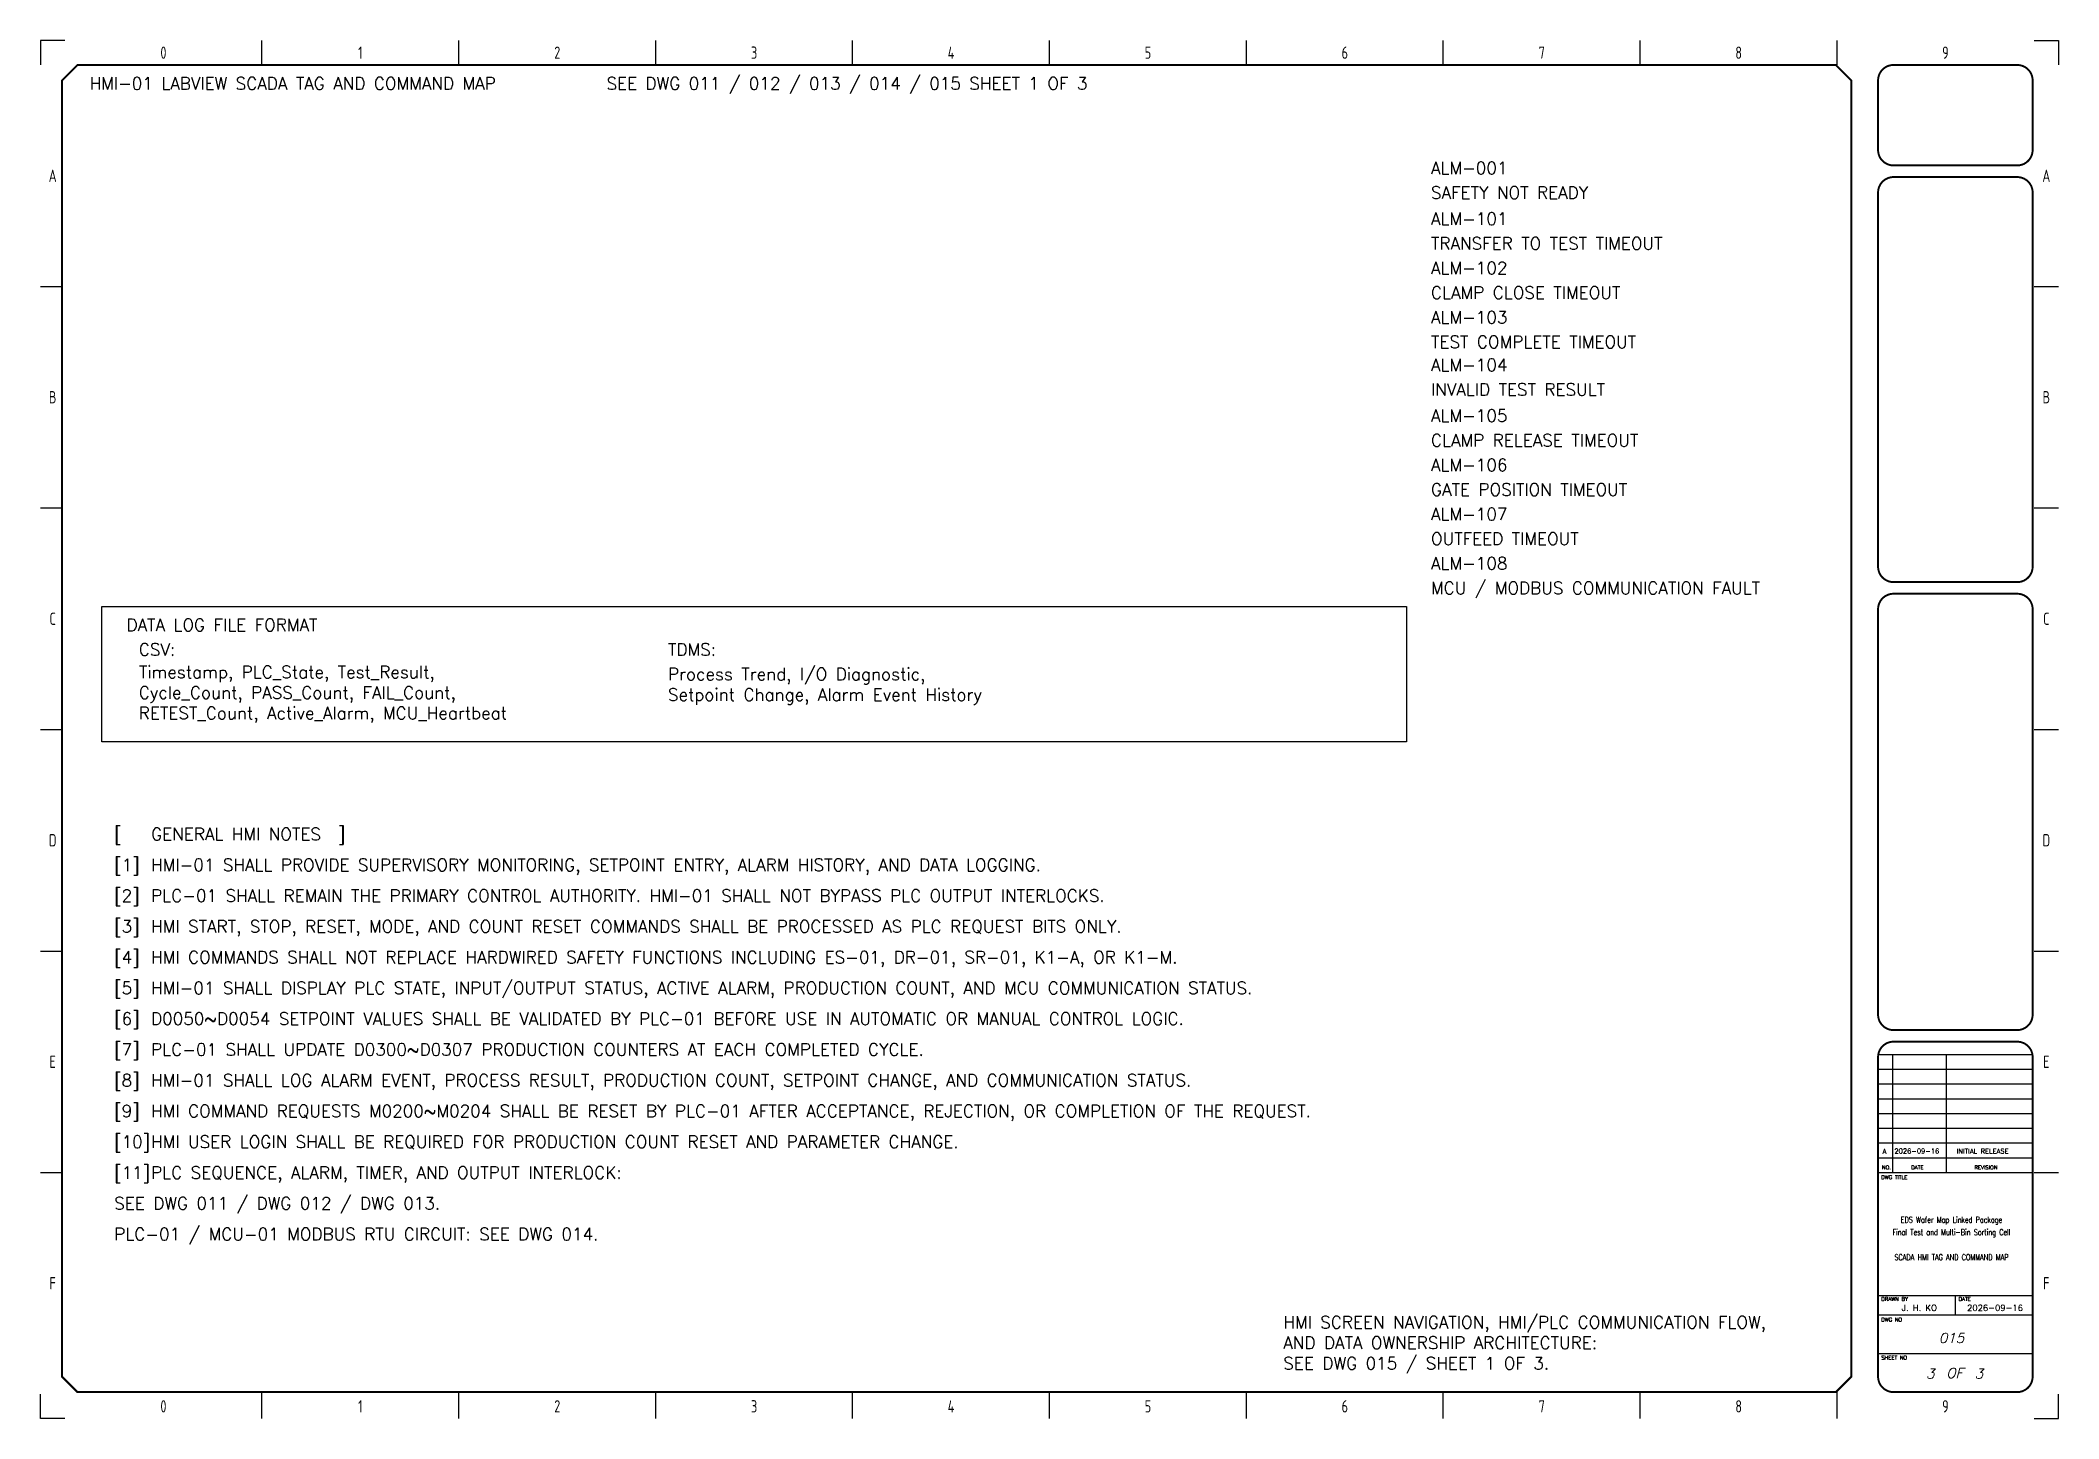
# Model space of a CAD drawing. Extents: x 5 to 415, y 5 to 285.
import ezdxf
from ezdxf.enums import TextEntityAlignment as Align

# ---------------------------------------------------------------- set-up
doc = ezdxf.new("R2010")
doc.units = 0
doc.header["$LTSCALE"] = 10
for name, color, linetype, lineweight in [('HMI-CROSSREF', 4, 'Continuous', 18), ('HMI-DEVICE', 7, 'Continuous', 30), ('HMI-LOG', 84, 'Continuous', 18), ('HMI-TAG', 4, 'Continuous', 18), ('HMI-TEXT', 9, 'Continuous', 18)]:
    doc.layers.add(name, color=color, linetype=linetype, lineweight=lineweight)
for name, color, linetype in [('SYMS', 7, 'Continuous'), ('TEXT_TITLE', 7, 'Continuous'), ('TITLE', 7, 'Continuous'), ('Title blocks', 7, 'Continuous')]:
    doc.layers.add(name, color=color, linetype=linetype)
doc.styles.add('ISO8', font='ISO8.shx', dxfattribs={"width": 0.8})
doc.styles.add('ITALIC', font='ITALIC')
doc.styles.add('ROMANS', font='romans')

# ---------------------------------------------------------------- blocks, each defined once
blk = doc.blocks.new('Title_blocks_A3')
at = {"layer": 'TITLE'}
for p, q in [((372.89, 276.86), (372.89, 259.33)), ((378.33, 79), (409.73, 79)), ((381.28, 79), (381.28, 55)), ((392.12, 79), (392.12, 55)), ((378.33, 76), (409.73, 76)), ((378.32, 73), (409.73, 73)), ((378.32, 70), (409.73, 70)), ((378.32, 67), (409.73, 67)), ((378.32, 64), (409.73, 64)), ((378.32, 61), (409.72, 61)), ((378.32, 58), (409.72, 58)), ((378.32, 55), (409.72, 55)), ((372.89, 13.53), (372.89, 37.81)), ((378.32, 30.02), (409.72, 30.02)), ((394.02, 26.1), (394.02, 30.02)), ((378.32, 26.1), (409.72, 26.1)), ((378.32, 18.24), (409.72, 18.24))]:
    blk.add_line(p, q, dxfattribs=at)
at = {"layer": 'TITLE', "const_width": 0.392}
blk.add_lwpolyline([(372.89, 13.53), (372.89, 276.86), (369.75, 280), (12.53, 280), (9.39, 276.86), (9.39, 13.53), (12.53, 10.39), (369.75, 10.39)], close=True, dxfattribs=at)
for points in [[(381.46, 280, 0.414214), (378.32, 276.86, 0.414214)], [(409.72, 276.86, 0.414214), (406.58, 280, 0.414214)], [(378.32, 262.73, 0.414214), (381.46, 259.59, 0.414214)], [(406.58, 259.59, 0.414214), (409.72, 262.73, 0.414214)], [(381.46, 257.23, 0.414214), (378.32, 254.09, 0.414214)], [(409.72, 254.09, 0.414214), (406.58, 257.23, 0.414214)], [(378.32, 178.08, 0.414214), (381.46, 174.94, 0.414214)], [(406.58, 174.94, 0.414214), (409.72, 178.08, 0.414214)], [(381.46, 172.58, 0.414214), (378.32, 169.44, 0.414214)], [(409.72, 169.44, 0.414214), (406.58, 172.58, 0.414214)], [(378.32, 87.08, 0.414214), (381.46, 83.94, 0.414214)], [(406.58, 83.94, 0.414214), (409.72, 87.08, 0.414214)], [(381.46, 81.58, 0.414214), (378.32, 78.44, 0.414214)], [(409.72, 78.44, 0.414214), (406.58, 81.58, 0.414214)], [(378.32, 13.53, 0.414214), (381.46, 10.39, 0.414214)], [(406.58, 10.39, 0.414214), (409.72, 13.53, 0.414214)]]:
    blk.add_lwpolyline(points, format="xyb", dxfattribs=at)
for points in [[(406.58, 280), (381.46, 280)], [(378.32, 276.86), (378.32, 262.73)], [(409.72, 276.86), (409.72, 262.73)], [(406.58, 259.59), (381.46, 259.59)], [(378.32, 254.09), (378.32, 178.08)], [(406.58, 257.23), (381.46, 257.23)], [(409.72, 254.09), (409.72, 178.08)], [(381.46, 174.94), (406.58, 174.94)], [(381.46, 172.58), (406.58, 172.58)], [(381.46, 83.94), (406.58, 83.94)], [(378.32, 78.44), (378.32, 13.53)], [(381.46, 81.58), (406.58, 81.58)], [(409.72, 78.44), (409.72, 13.53)], [(381.46, 10.39), (406.58, 10.39)]]:
    blk.add_lwpolyline(points, dxfattribs=at)
at = {"layer": 'TITLE', "color": 7, "const_width": 0.392}
for points in [[(378.32, 169.44), (378.32, 87.08)], [(409.72, 169.44), (409.72, 87.08)]]:
    blk.add_lwpolyline(points, dxfattribs=at)
at = {"layer": 'Title blocks', "color": 7}
for p, q in [((50, 280), (50, 285)), ((90, 280), (90, 285)), ((130, 280), (130, 285)), ((170, 280), (170, 285)), ((250, 280), (250, 285)), ((290, 280), (290, 285)), ((330, 280), (330, 285)), ((370, 280), (370, 285)), ((5, 235), (9.39, 235)), ((410, 235), (415, 235)), ((5, 190), (9.39, 190)), ((410, 190), (415, 190)), ((5, 100), (9.39, 100)), ((410, 100), (415, 100)), ((5, 55), (9.39, 55)), ((410, 55), (415, 55)), ((50, 5), (50, 10.39)), ((90, 5), (90, 10.39)), ((130, 5), (130, 10.39)), ((170, 5), (170, 10.39)), ((250, 5), (250, 10.39)), ((290, 5), (290, 10.39)), ((330, 5), (330, 10.39)), ((370, 5), (370, 10.64))]:
    blk.add_line(p, q, dxfattribs=at)
at = {"layer": 'Title blocks', "color": 2}
for p, q in [((210, 280), (210, 285)), ((5, 145), (9.39, 145)), ((410, 145), (415, 145)), ((210, 5), (210, 10.39))]:
    blk.add_line(p, q, dxfattribs=at)
at = {"layer": 'Title blocks'}
for points in [[(10, 285), (5, 285), (5, 280)], [(410, 285), (415, 285), (415, 280)], [(10, 5), (5, 5), (5, 10)], [(410, 5), (415, 5), (415, 10)]]:
    blk.add_lwpolyline(points, dxfattribs=at)
at = {"layer": 'TITLE', "color": 1, "style": 'ROMANS'}
for s, p in [('DWG TITLE', (378.97, 53.64)), ('DRAWN BY', (378.97, 28.91)), ('DATE', (394.67, 28.91)), ('DWG NO', (378.97, 24.72)), ('SHEET NO', (378.97, 17))]:
    blk.add_text(s, height=0.785, dxfattribs=at).set_placement(p)
at = {"layer": 'TITLE', "color": 1}
for s, height, style, p in [('NO.', 0.785, 'ROMANS', (380.02, 56.04)), ('DATE', 0.785, 'ROMANS', (386.32, 56.04)), ('REVISION', 0.785, 'ROMANS', (400.23, 56.04)), ('OF', 2, 'ITALIC', (393.89, 14.25))]:
    blk.add_text(s, height=height, dxfattribs=dict(at, style=style)).set_placement(p, align=Align.MIDDLE)
at = {"layer": 'TITLE', "color": 1, "style": 'ROMANS', "width": 0.8}
for tag, p in [('TITLE#1', (393.23, 44.81)), ('TITLE#2', (393.23, 42.27)), ('TITLE#3', (393.23, 39.73)), ('TITLE#4', (393.23, 37.18))]:
    blk.add_attdef(tag, text='', height=1.2, dxfattribs=at).set_placement(p, align=Align.CENTER)
at = {"layer": 'TITLE', "color": 1}
for tag, p, height, style in [('DRAWNBY', (383.14, 26.88), 1.25, 'ROMANS'), ('DATE', (396.4, 26.88), 1.25, 'ROMANS'), ('SHTS', (397.95, 13.15), 2, 'ITALIC')]:
    blk.add_attdef(tag, p, '', height=height, dxfattribs=dict(at, style=style))
at = {"layer": 'TITLE', "color": 1, "style": 'ITALIC'}
blk.add_attdef('DWG#', text='', height=2, dxfattribs=at).set_placement((393.23, 20.38), align=Align.CENTER)
blk.add_attdef('SH#', text='', height=2, dxfattribs=at).set_placement((389.77, 13.15), align=Align.RIGHT)
at = {"layer": 'TITLE', "color": 7, "flags": 9}
blk.add_attdef('WD_TB', (381.46, 10.39), '', height=1.57, dxfattribs=at)
at = {"layer": 'Title blocks', "style": 'ISO8', "width": 0.8}
for s, p in [('0', (30, 282.5)), ('1', (70, 282.5)), ('2', (110, 282.5)), ('3', (150, 282.5)), ('4', (190, 282.5)), ('5', (230, 282.5)), ('6', (270, 282.5)), ('7', (310, 282.5)), ('8', (350, 282.5)), ('9', (392, 282.5)), ('A', (7.5, 257.5)), ('A', (412.5, 257.5)), ('B', (7.5, 212.5)), ('B', (412.5, 212.5)), ('C', (7.5, 167.5)), ('C', (412.5, 167.5)), ('D', (7.5, 122.5)), ('D', (412.5, 122.5)), ('E', (7.5, 77.5)), ('E', (412.5, 77.5)), ('F', (7.5, 32.5)), ('F', (412.5, 32.5)), ('0', (30, 7.5)), ('1', (70, 7.5)), ('2', (110, 7.5)), ('3', (150, 7.5)), ('4', (190, 7.5)), ('5', (230, 7.5)), ('6', (270, 7.5)), ('7', (310, 7.5)), ('8', (350, 7.5)), ('9', (392, 7.5))]:
    blk.add_text(s, height=2.5, dxfattribs=at).set_placement(p, align=Align.MIDDLE)

msp = doc.modelspace()

# ---------------------------------------------------------------- linework, layer by layer
at = {"layer": 'HMI-DEVICE'}
msp.add_lwpolyline([(17.5, 170), (282.5, 170), (282.5, 142.5), (17.5, 142.5)], close=True, dxfattribs=at)

# ---------------------------------------------------------------- block references
at = {"layer": 'SYMS'}
msp.add_blockref('Title_blocks_A3', (0, 0), dxfattribs=at).add_auto_attribs({'TITLE#1': 'EDS Wafer Map Linked Package', 'DATE': '2026-09-16', 'DRAWNBY': 'J. H. KO', 'SH#': '3', 'TITLE#2': 'Final Test and Multi-Bin Sorting Cell', 'TITLE#4': 'SCADA HMI TAG AND COMMAND MAP', 'DWG#': '015', 'SHTS': '3'})

# ---------------------------------------------------------------- texts
at = {"layer": 'HMI-CROSSREF', "insert": (120, 277.5), "char_height": 2.5, "width": 188.3, "attachment_point": 1, "style": 'ROMANS'}
msp.add_mtext('SEE DWG 011 / 012 / 013 / 014 / 015 SHEET 1 OF 3', dxfattribs=at)
at = {"layer": 'HMI-CROSSREF', "insert": (257.5, 25.83), "char_height": 2.5, "width": 124.25, "attachment_point": 1}
msp.add_mtext('{\\Fromans|c0;HMI SCREEN NAVIGATION, HMI/PLC COMMUNICATION FLOW,^JAND DATA OWNERSHIP ARCHITECTURE:^JSEE DWG 015 / SHEET 1 OF \\Fromans|c129;3\\Fromans|c0;.}', dxfattribs=at)
at = {"layer": 'HMI-LOG', "char_height": 2.5, "attachment_point": 1, "style": 'ROMANS'}
for s, insert in [('CSV:', (25, 162.5)), ('TDMS:', (132.5, 162.5))]:
    msp.add_mtext_dynamic_manual_height_columns(s, width=15, gutter_width=12.5, heights=[0], dxfattribs=dict(at, insert=insert))
at = {"layer": 'HMI-TAG', "char_height": 2.5, "width": 17.78, "attachment_point": 1, "style": 'ROMANS'}
for s, insert in [('ALM-001', (287.5, 260.32)), ('ALM-101', (287.5, 250)), ('ALM-102', (287.5, 240)), ('ALM-103', (287.5, 230)), ('ALM-104', (287.5, 220.32)), ('ALM-105', (287.5, 210)), ('ALM-106', (287.5, 200)), ('ALM-107', (287.5, 190)), ('ALM-108', (287.5, 180))]:
    msp.add_mtext(s, dxfattribs=dict(at, insert=insert))
at = {"layer": 'HMI-TEXT', "char_height": 2.5, "attachment_point": 1, "style": 'ROMANS'}
for s, insert, width in [('HMI-01 LABVIEW SCADA TAG AND COMMAND MAP', (15, 277.5), 164.5), ('SAFETY NOT READY', (287.5, 255.32), 46.4256), ('TRANSFER TO TEST TIMEOUT', (287.5, 245), 69.055), ('CLAMP CLOSE TIMEOUT', (287.5, 235), 46.4256), ('TEST COMPLETE TIMEOUT', (287.5, 225), 50.2938), ('INVALID TEST RESULT', (287.5, 215.32), 46.4256), ('CLAMP RELEASE TIMEOUT', (287.5, 205), 49.3268), ('GATE POSITION TIMEOUT', (287.5, 195), 46.4256), ('OUTFEED TIMEOUT', (287.5, 185), 46.4256), ('MCU / MODBUS COMMUNICATION FAULT', (287.5, 175), 79.1126), ('DATA LOG FILE FORMAT', (22.5, 167.5), 50.75), ('Timestamp, PLC_State, Test_Result,^JCycle_Count, PASS_Count, FAIL_Count,^JRETEST_Count, Active_Alarm, MCU_Heartbeat', (25, 157.92), 101.0625), ('Process Trend, I/O Diagnostic,^JSetpoint Change, Alarm Event History', (132.5, 157.5), 87.5)]:
    msp.add_mtext(s, dxfattribs=dict(at, insert=insert, width=width))
at = {"layer": 'TEXT_TITLE', "insert": (17.5, 125), "char_height": 2.5, "width": 301.1216, "attachment_point": 1}
msp.add_mtext('\\pxi-3,l4,sm1.5,t4;{\\Fromans|c129;[^IGENERAL HMI NOTES  ]\\P[1]^I\\Fromans|c0;HMI-01 SHALL PROVIDE SUPERVISORY MONITORING,\\Fromans|c129; \\Fromans|c0;SETPOINT ENTRY, ALARM HISTORY, AND DATA LOGGING.\\Fromans|c129;\\P[2]^I\\Fromans|c0;PLC-01 SHALL REMAIN THE PRIMARY CONTROL AUTHORITY.\\Fromans|c129; \\Fromans|c0;HMI-01 SHALL NOT BYPASS PLC OUTPUT INTERLOCKS.\\Fromans|c129;\\P[3]^I\\Fromans|c0;HMI START, STOP, RESET, MODE, AND COUNT RESET COMMANDS\\Fromans|c129; \\Fromans|c0;SHALL BE PROCESSED AS PLC REQUEST BITS ONLY.\\Fromans|c129;\\P[4]^I\\Fromans|c0;HMI COMMANDS SHALL NOT REPLACE HARDWIRED SAFETY FUNCTIONS\\Fromans|c129; \\Fromans|c0;INCLUDING ES-01, DR-01, SR-01, K1-A, OR K1-M.\\Fromans|c129;\\P[5]^I\\Fromans|c0;HMI-01 SHALL DISPLAY PLC STATE, INPUT/OUTPUT STATUS,\\Fromans|c129; \\Fromans|c0;ACTIVE ALARM, PRODUCTION COUNT, AND MCU COMMUNICATION STATUS.\\Fromans|c129;\\P[6]^I\\Fromans|c0;D0050~D0054 SETPOINT VALUES SHALL BE VALIDATED BY PLC-01\\Fromans|c129; \\Fromans|c0;BEFORE USE IN AUTOMATIC OR MANUAL CONTROL LOGIC.\\Fromans|c129;\\P[7]^I\\Fromans|c0;PLC-01 SHALL UPDATE D0300~D030\\Fromans|c129;7\\Fromans|c0; PRODUCTION COUNTERS\\Fromans|c129; \\Fromans|c0;AT EACH COMPLETED CYCLE.\\Fromans|c129;\\P[8]^I\\Fromans|c0;HMI-01 SHALL LOG ALARM EVENT, PROCESS RESULT,\\Fromans|c129; \\Fromans|c0;PRODUCTION COUNT, SETPOINT CHANGE, AND COMMUNICATION STATUS.\\Fromans|c129;\\P[9]^I\\Fromans|c0;HMI COMMAND REQUESTS M0200~M0204 SHALL BE RESET BY PLC-01\\Fromans|c129; \\Fromans|c0;AFTER ACCEPTANCE, REJECTION, OR COMPLETION OF THE REQUEST.\\Fromans|c129;\\P[10]^IHMI USER LOGIN SHALL BE REQUIRED FOR PRODUCTION COUNT RESET AND PARAMETER CHANGE.\\P[11]^I\\Fromans|c0;PLC SEQUENCE, ALARM, TIMER, AND OUTPUT INTERLOCK:\\Fromans|c129;^J\\Fromans|c0;SEE DWG 011 / DWG 012 / DWG 013.\\Fromans|c129;^J\\Fromans|c0;PLC-01 / MCU-01 MODBUS RTU CIRCUIT: SEE DWG 014.}', dxfattribs=at)
at = {"layer": 'TEXT_TITLE', "char_height": 1, "attachment_point": 1}
for s, width, heights, insert in [('{\\Fromans|c0;A}', 0.7655, [0], (379.22, 59.79)), ('{\\Fromans|c129;2026-09-16}', 0.7655, [0], (381.65, 59.85)), ('{\\Fromans|c129;INITIAL RELEASE}', 12.6659, [1.71], (394.3, 59.83))]:
    msp.add_mtext_dynamic_manual_height_columns(s, width=width, gutter_width=12.5, heights=heights, dxfattribs=dict(at, insert=insert))

doc.saveas('drawing.dxf')
